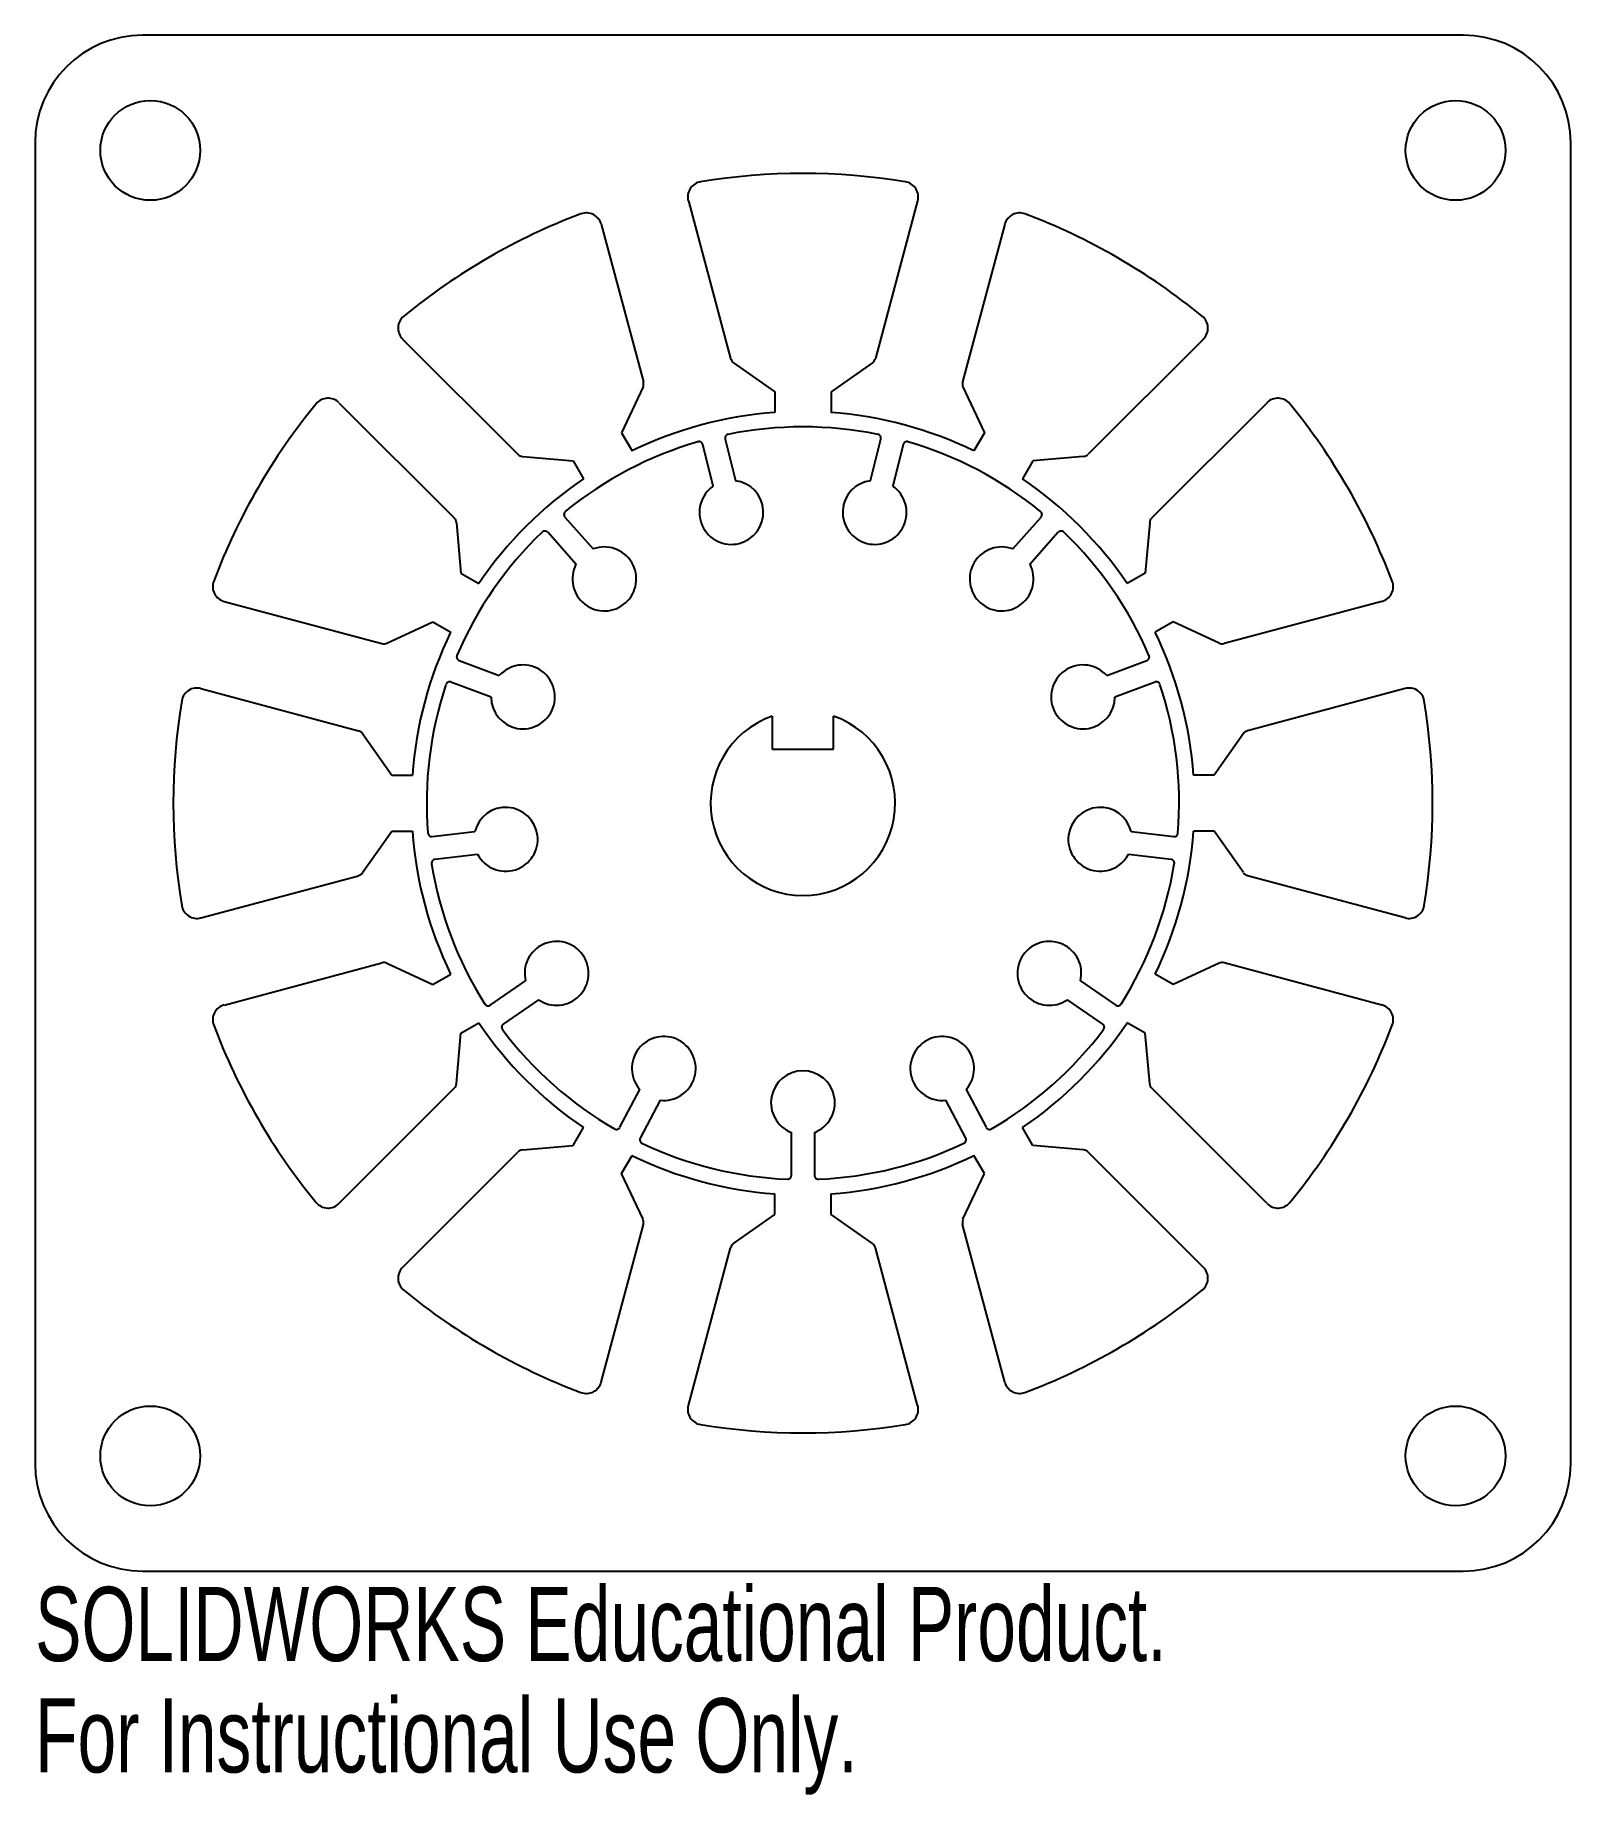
# Model space of a CAD drawing. Header units: millimetres. Extents: x -82 to 18, y -101 to 13.
import ezdxf

# ---------------------------------------------------------------- set-up
doc = ezdxf.new("R2010")
doc.units = ezdxf.units.MM
doc.styles.add('SLDTEXTSTYLE0', font='TXT', dxfattribs={"width": 0.7})

msp = doc.modelspace()

# ---------------------------------------------------------------- linework, layer by layer
at = {"color": 7, "linetype": 'Continuous', "lineweight": 25}
for p, q in [((10.97, 13.26), (-75.03, 13.26)), ((-82.03, 6.26), (-82.03, -79.74)), ((17.97, -79.74), (17.97, 6.26)), ((-39.49, 2.47), (-36.75, -7.78)), ((-24.56, 2.47), (-27.3, -7.78)), ((-45.16, 0.95), (-42.41, -9.3)), ((-18.89, 0.95), (-21.64, -9.3)), ((-58.1, -6.52), (-50.59, -14.02)), ((-5.95, -6.52), (-13.46, -14.02)), ((-36.55, -8.06), (-33.85, -9.95)), ((-27.5, -8.06), (-30.2, -9.95)), ((-42.44, -9.64), (-43.84, -12.63)), ((-33.85, -9.95), (-33.85, -11.3)), ((-30.2, -9.95), (-30.2, -11.3)), ((-21.61, -9.64), (-20.21, -12.63)), ((-62.25, -10.67), (-54.74, -18.17)), ((-1.8, -10.67), (-9.31, -18.17)), ((-43.84, -12.63), (-43.16, -13.8)), ((-37.88, -16.1), (-38.55, -13.39)), ((-37.1, -13.03), (-36.43, -15.74)), ((-27.62, -15.74), (-26.95, -13.03)), ((-25.5, -13.39), (-26.17, -16.1)), ((-20.21, -12.63), (-20.89, -13.8)), ((-50.28, -14.17), (-47, -14.46)), ((-47, -14.46), (-46.32, -15.62)), ((-17.05, -14.46), (-17.73, -15.62)), ((-13.77, -14.17), (-17.05, -14.46)), ((-47.53, -18.11), (-45.68, -20.19)), ((-18.37, -20.19), (-16.52, -18.11)), ((-54.6, -18.48), (-54.31, -21.77)), ((-46.8, -21.19), (-48.65, -19.1)), ((-15.4, -19.1), (-17.25, -21.19)), ((-9.45, -18.48), (-9.74, -21.77)), ((-54.31, -21.77), (-53.14, -22.44)), ((-9.74, -21.77), (-10.91, -22.44)), ((-69.72, -23.6), (-59.46, -26.35)), ((5.67, -23.6), (-4.59, -26.35)), ((-59.12, -26.32), (-56.13, -24.93)), ((-56.13, -24.93), (-54.96, -25.6)), ((-7.92, -24.93), (-9.09, -25.6)), ((-4.93, -26.32), (-7.92, -24.93)), ((-54.41, -27.45), (-51.81, -28.43)), ((-12.24, -28.43), (-9.64, -27.45)), ((-71.23, -29.27), (-60.98, -32.02)), ((-52.34, -29.84), (-54.95, -28.85)), ((-9.1, -28.85), (-11.71, -29.84)), ((7.18, -29.27), (-3.07, -32.02)), ((-34.03, -31.07), (-34.03, -33.23)), ((-30.03, -33.23), (-30.03, -31.07)), ((-60.7, -32.21), (-58.81, -34.91)), ((-3.35, -32.21), (-5.24, -34.91)), ((-34.03, -33.23), (-30.03, -33.23)), ((-58.81, -34.91), (-57.46, -34.91)), ((-5.24, -34.91), (-6.59, -34.91)), ((-60.7, -41.26), (-58.81, -38.56)), ((-58.81, -38.56), (-57.46, -38.56)), ((-56.17, -38.91), (-53.4, -38.58)), ((-10.65, -38.58), (-7.88, -38.91)), ((-5.24, -38.56), (-6.59, -38.56)), ((-3.35, -41.26), (-5.24, -38.56)), ((-53.22, -40.07), (-55.99, -40.4)), ((-8.06, -40.4), (-10.83, -40.07)), ((-71.23, -44.21), (-60.98, -41.46)), ((7.18, -44.21), (-3.07, -41.46)), ((-69.72, -49.88), (-59.46, -47.13)), ((-59.12, -47.16), (-56.13, -48.55)), ((-56.13, -48.55), (-54.96, -47.88)), ((-7.92, -48.55), (-9.09, -47.88)), ((-4.93, -47.16), (-7.92, -48.55)), ((5.67, -49.88), (-4.59, -47.13)), ((-52.39, -49.89), (-50.1, -48.3)), ((-13.95, -48.3), (-11.66, -49.89)), ((-49.24, -49.54), (-51.54, -51.12)), ((-12.51, -51.12), (-14.81, -49.54)), ((-54.31, -51.71), (-53.14, -51.04)), ((-9.74, -51.71), (-10.91, -51.04)), ((-54.6, -54.99), (-54.31, -51.71)), ((-9.45, -54.99), (-9.74, -51.71)), ((-62.25, -62.81), (-54.74, -55.3)), ((-43.95, -57.84), (-42.65, -55.37)), ((-41.32, -56.07), (-42.62, -58.54)), ((-21.43, -58.54), (-22.73, -56.07)), ((-21.4, -55.37), (-20.1, -57.84)), ((-1.8, -62.81), (-9.31, -55.3)), ((-47, -59.02), (-46.32, -57.85)), ((-32.78, -60.97), (-32.78, -58.18)), ((-31.28, -58.18), (-31.28, -60.97)), ((-17.05, -59.02), (-17.73, -57.85)), ((-58.1, -66.96), (-50.59, -59.45)), ((-50.28, -59.31), (-47, -59.02)), ((-13.77, -59.31), (-17.05, -59.02)), ((-5.95, -66.96), (-13.46, -59.45)), ((-43.84, -60.85), (-43.16, -59.68)), ((-20.21, -60.85), (-20.89, -59.68)), ((-42.44, -63.83), (-43.84, -60.85)), ((-21.61, -63.83), (-20.21, -60.85)), ((-33.85, -63.52), (-33.85, -62.17)), ((-30.2, -63.52), (-30.2, -62.17)), ((-36.55, -65.41), (-33.85, -63.52)), ((-27.5, -65.41), (-30.2, -63.52)), ((-45.16, -74.43), (-42.41, -64.17)), ((-18.89, -74.43), (-21.64, -64.17)), ((-39.49, -75.95), (-36.75, -65.69)), ((-24.56, -75.95), (-27.3, -65.69)), ((-75.03, -86.74), (10.97, -86.74))]:
    msp.add_line(p, q, dxfattribs=at)
for centre in [(-74.53, 5.76), (10.47, 5.76), (-74.53, -79.24), (10.47, -79.24)]:
    msp.add_circle(centre, 3.25, dxfattribs=at)
for centre, radius, start, end in [((-75.03, 6.26), 7, 90, 180), ((10.97, 6.26), 7, 0, 90), ((-38.53, 2.73), 1, 99.3553, 195), ((-32.03, -36.74), 41, 80.6447, 99.3553), ((-25.52, 2.73), 1, 345, 80.6447), ((-32.03, -36.74), 41, 110.6447, 129.3553), ((-46.13, 0.69), 1, 15, 110.6447), ((-17.92, 0.69), 1, 69.3553, 165), ((-32.03, -36.74), 41, 50.6447, 69.3553), ((-57.39, -5.81), 1, 129.3553, 225), ((-6.66, -5.81), 1, 315, 50.6447), ((-36.26, -7.65), 0.5, 195, 235), ((-27.79, -7.65), 0.5, 305, 345), ((-42.9, -9.43), 0.5, 335, 15), ((-21.15, -9.43), 0.5, 165, 205), ((-32.03, -36.74), 41, 140.6447, 159.3553), ((-62.95, -11.37), 1, 45, 140.6447), ((-32.03, -36.74), 25.5, 94.1041, 115.8959), ((-32.03, -36.74), 25.5, 64.1041, 85.8959), ((-1.1, -11.37), 1, 39.3553, 135), ((-32.03, -36.74), 41, 20.6447, 39.3553), ((-32.03, -36.74), 24.5, 78.5172, 101.4828), ((-32.03, -36.74), 24.5, 106.2095, 129.1751), ((-38.79, -13.45), 0.25, 13.8462, 106.2095), ((-36.85, -12.97), 0.25, 101.4828, 193.8462), ((-27.2, -12.97), 0.25, 346.1538, 78.5172), ((-25.26, -13.45), 0.25, 73.7905, 166.1538), ((-32.03, -36.74), 24.5, 50.8249, 73.7905), ((-50.24, -13.67), 0.5, 225, 265), ((-13.81, -13.67), 0.5, 275, 315), ((-32.03, -36.74), 25.5, 124.1041, 145.8959), ((-36.69, -17.81), 2.08, 124.9818, 82.7105), ((-27.36, -17.81), 2.08, 97.2895, 55.0182), ((-32.03, -36.74), 25.5, 34.1041, 55.8959), ((-55.09, -18.53), 0.5, 5, 45), ((-47.34, -17.94), 0.25, 129.1751, 221.5385), ((-16.71, -17.94), 0.25, 318.4615, 50.8249), ((-8.96, -18.53), 0.5, 135, 175), ((-32.03, -36.74), 24.5, 133.9018, 156.8674), ((-48.84, -19.27), 0.25, 41.5385, 133.9018), ((-15.21, -19.27), 0.25, 46.0982, 138.4615), ((-32.03, -36.74), 24.5, 23.1326, 46.0982), ((-44.96, -22.14), 2.08, 152.6741, 110.4028), ((-19.09, -22.14), 2.08, 69.5972, 27.3259), ((-69.46, -22.64), 1, 159.3553, 255), ((5.41, -22.64), 1, 285, 20.6447), ((-59.33, -25.87), 0.5, 255, 295), ((-32.03, -36.74), 25.5, 154.1041, 175.8959), ((-32.03, -36.74), 25.5, 4.1041, 25.8959), ((-4.72, -25.87), 0.5, 245, 285), ((-54.33, -27.21), 0.25, 156.8674, 249.2308), ((-9.72, -27.21), 0.25, 290.7692, 23.1326), ((-50.26, -29.82), 2.08, 180.3664, 138.0951), ((-13.79, -29.82), 2.08, 41.9049, 359.6336), ((-71.49, -30.24), 1, 75, 170.6447), ((-32.03, -36.74), 24.5, 161.5942, 184.5597), ((-55.03, -29.08), 0.25, 69.2308, 161.5942), ((-9.02, -29.08), 0.25, 18.4058, 110.7692), ((-32.03, -36.74), 24.5, 355.4403, 18.4058), ((7.44, -30.24), 1, 9.3553, 105), ((-32.03, -36.74), 41, 170.6447, 189.3553), ((-32.03, -36.74), 41, 350.6447, 9.3553), ((-61.11, -32.5), 0.5, 35, 75), ((-32.03, -36.74), 6.01, 109.4375, 70.5625), ((-2.94, -32.5), 0.5, 105, 145), ((-51.38, -39.09), 2.08, 208.0587, 165.7874), ((-12.67, -39.09), 2.08, 14.2126, 331.9413), ((-32.03, -36.74), 25.5, 184.1041, 205.8959), ((-56.2, -38.67), 0.25, 184.5597, 276.9231), ((-32.03, -36.74), 25.5, 334.1041, 355.8959), ((-7.85, -38.67), 0.25, 263.0769, 355.4403), ((-55.96, -40.65), 0.25, 96.9231, 189.2865), ((-32.03, -36.74), 24.5, 189.2865, 212.252), ((-32.03, -36.74), 24.5, 327.748, 350.7135), ((-8.09, -40.65), 0.25, 350.7135, 83.0769), ((-61.11, -40.98), 0.5, 285, 325), ((-2.94, -40.98), 0.5, 215, 255), ((-71.49, -43.24), 1, 189.3553, 285), ((7.44, -43.24), 1, 255, 350.6447), ((-48.07, -47.82), 2.08, 235.751, 193.4798), ((-15.98, -47.82), 2.08, 346.5202, 304.249), ((-59.33, -47.61), 0.5, 65, 105), ((-4.72, -47.61), 0.5, 75, 115), ((-69.46, -50.84), 1, 105, 200.6447), ((-52.53, -49.68), 0.25, 212.252, 304.6154), ((-11.52, -49.68), 0.25, 235.3846, 327.748), ((5.41, -50.84), 1, 339.3553, 75), ((-32.03, -36.74), 41, 200.6447, 219.3553), ((-32.03, -36.74), 25.5, 214.1041, 235.8959), ((-51.4, -51.33), 0.25, 124.6154, 216.9788), ((-32.03, -36.74), 24.5, 216.9788, 239.9443), ((-32.03, -36.74), 24.5, 300.0557, 323.0212), ((-32.03, -36.74), 25.5, 304.1041, 325.8959), ((-12.65, -51.33), 0.25, 323.0212, 55.3846), ((-32.03, -36.74), 41, 320.6447, 339.3553), ((-41.09, -54.01), 2.08, 263.4433, 221.1721), ((-22.96, -54.01), 2.08, 318.8279, 276.5567), ((-32.03, -56.24), 2.08, 291.1356, 248.8644), ((-55.09, -54.95), 0.5, 315, 355), ((-8.96, -54.95), 0.5, 185, 225), ((-44.17, -57.73), 0.25, 239.9443, 332.3077), ((-19.88, -57.73), 0.25, 207.6923, 300.0557), ((-50.24, -59.81), 0.5, 95, 135), ((-42.4, -58.66), 0.25, 152.3077, 244.6711), ((-32.03, -36.74), 24.5, 244.6711, 267.6366), ((-32.03, -36.74), 24.5, 272.3634, 295.3289), ((-21.65, -58.66), 0.25, 295.3289, 27.6923), ((-13.81, -59.81), 0.5, 45, 85), ((-32.03, -36.74), 25.5, 244.1041, 265.8959), ((-32.03, -36.74), 25.5, 274.1041, 295.8959), ((-33.03, -60.97), 0.25, 267.6366, 360), ((-31.03, -60.97), 0.25, 180, 272.3634), ((-62.95, -62.1), 1, 219.3553, 315), ((-1.1, -62.1), 1, 225, 320.6447), ((-42.9, -64.05), 0.5, 345, 25), ((-21.15, -64.05), 0.5, 155, 195), ((-36.26, -65.82), 0.5, 125, 165), ((-27.79, -65.82), 0.5, 15, 55), ((-57.39, -67.67), 1, 135, 230.6447), ((-6.66, -67.67), 1, 309.3553, 45), ((-32.03, -36.74), 41, 230.6447, 249.3553), ((-32.03, -36.74), 41, 290.6447, 309.3553), ((-46.13, -74.17), 1, 249.3553, 345), ((-17.92, -74.17), 1, 195, 290.6447), ((-38.53, -76.21), 1, 165, 260.6447), ((-25.52, -76.21), 1, 279.3553, 15), ((-32.03, -36.74), 41, 260.6447, 279.3553), ((-75.03, -79.74), 7, 180, 270), ((10.97, -79.74), 7, 270, 0)]:
    msp.add_arc(centre, radius, start, end, dxfattribs=at)

# ---------------------------------------------------------------- texts
at = {"color": 7, "linetype": 'Continuous', "char_height": 4.8336, "attachment_point": 1, "style": 'SLDTEXTSTYLE0'}
for s, insert in [('SOLIDWORKS Educational Product.', (-82.03, -87.76)), ('For Instructional Use Only.', (-82.03, -95.01))]:
    msp.add_mtext(s, dxfattribs=dict(at, insert=insert))

doc.saveas('drawing.dxf')
